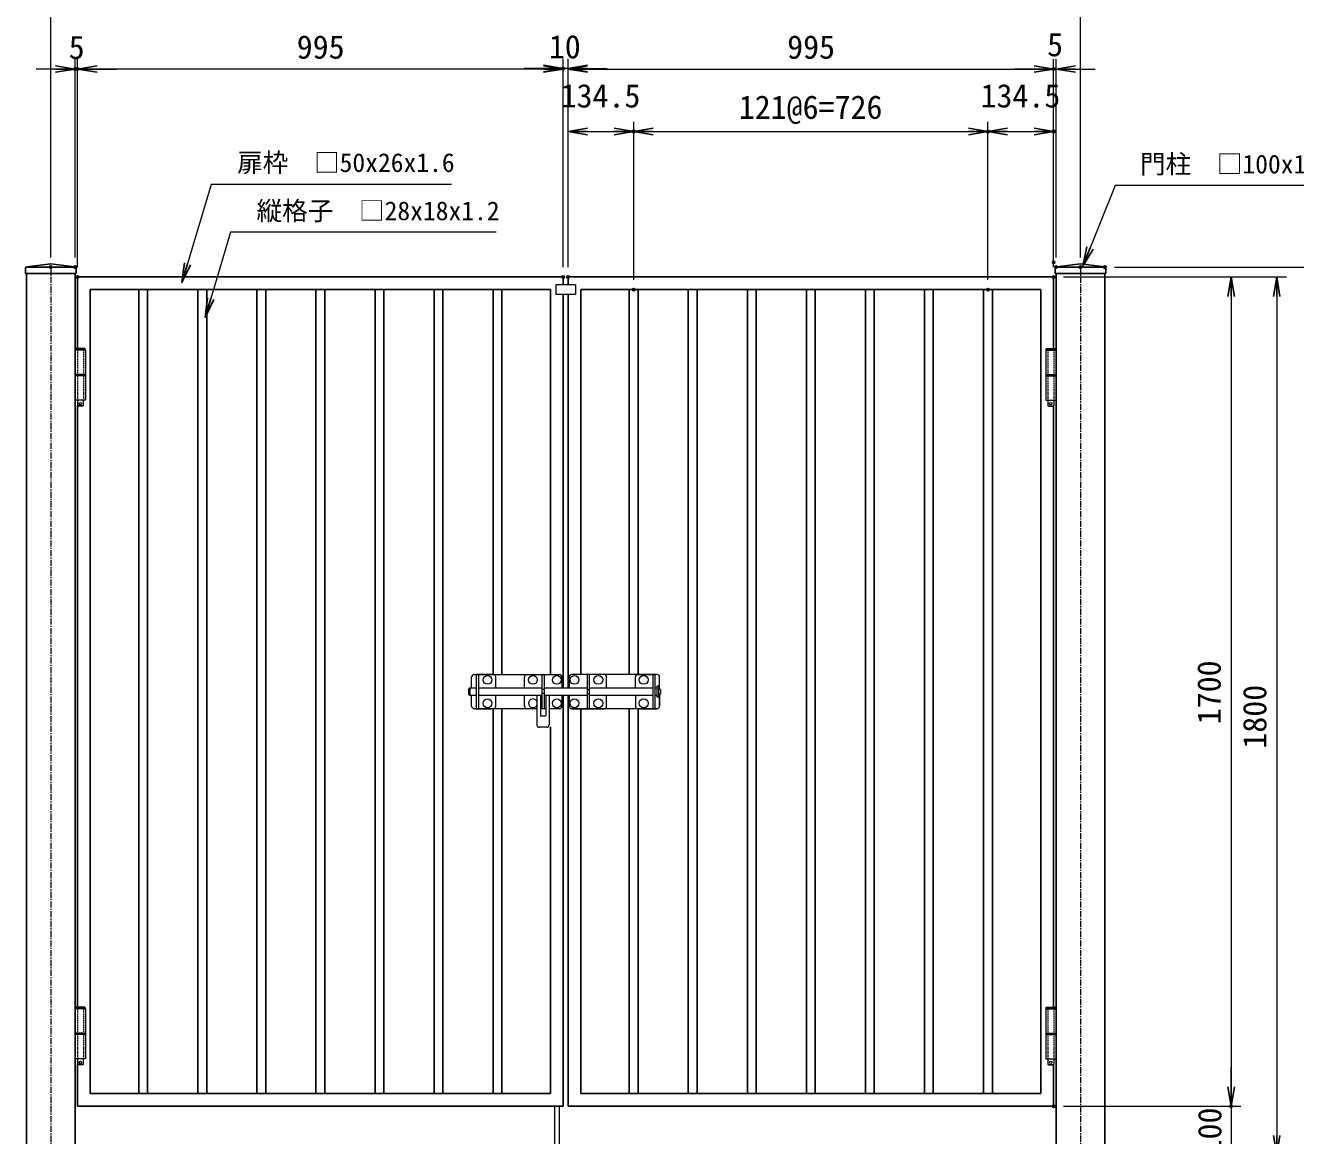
# Model space of a CAD drawing. Units: millimetres, scale not verified. Extents: x -4200 to 4200, y -2970 to 2970.
# Drawn here: x 5 to 2608, y -483 to 1793 of the extents above; entities that cross this region are included whole.
import ezdxf
from ezdxf.enums import TextEntityAlignment as Align

# ---------------------------------------------------------------- set-up
doc = ezdxf.new("R2010")
doc.units = ezdxf.units.MM
doc.header["$LTSCALE"] = 10
doc.header["$PDMODE"] = 32
doc.header["$PDSIZE"] = 5
doc.linetypes.add('USER1', pattern=[2, 1.25, -0.25, 0.25, -0.25])
doc.linetypes.add('USER3', pattern=[0.375, 0.25, -0.125])
for name, color, linetype, lineweight in [('0-2_D-STR1', 1, 'Continuous', 25), ('0-4_D-STR-DIM', 7, 'Continuous', 13), ('0-7_D-BMK', 2, 'USER1', 13), ('0-8_D-STR3', 3, 'Continuous', 13), ('0-B_D-STR-TXT', 7, 'Continuous', 13)]:
    doc.layers.add(name, color=color, linetype=linetype, lineweight=lineweight)
doc.layers.add('0-5_0', color=7, linetype='Continuous')
doc.layers.add('0-6_DEFPOINTS', color=7, linetype='Continuous')
doc.styles.add('ＭＳ ゴシック', font='')
doc.styles.get('ＭＳ ゴシック').set_extended_font_data('MS Gothic')

# ---------------------------------------------------------------- blocks, each defined once
blk = doc.blocks.new('_Open')
at = {"layer": '0-5_0'}
blk.add_line((-10, 1.667), (0, 0), dxfattribs=at)
blk.add_lwpolyline([(-10, -1.667), (0, 0), (-10, 0)], dxfattribs=at)

msp = doc.modelspace()

# ---------------------------------------------------------------- linework, layer by layer
at = {"layer": '0-2_D-STR1'}
for p, q in [((7.48, 1297.79), (56.7, 1304.42)), ((56.7, 1304.42), (105.93, 1297.79)), ((2117.47, 1297.79), (2166.7, 1304.42)), ((2166.7, 1304.42), (2215.93, 1297.79)), ((4.7, 1294.62), (4.7, 1284.42)), ((4.7, 1284.42), (108.7, 1284.42)), ((6.3, 1284.42), (6.3, 1284.42)), ((6.7, 1284.42), (6.7, -972.58)), ((8.7, 1297.42), (104.7, 1297.42)), ((106.7, 1284.42), (106.7, -972.58)), ((108.7, 1294.62), (108.7, 1284.42)), ((1106.7, 1277.42), (111.7, 1277.42)), ((111.7, 1277.42), (111.7, 1130.42)), ((1106.7, 1277.42), (1106.7, 1261.42)), ((2111.7, 1277.42), (1116.7, 1277.42)), ((1116.7, 1277.42), (1116.7, 1261.42)), ((2111.7, 1277.42), (2111.7, 1130.42)), ((2114.7, 1294.62), (2114.7, 1284.42)), ((2114.7, 1284.42), (2218.7, 1284.42)), ((2116.7, 1284.42), (2116.7, -972.58)), ((2118.7, 1297.42), (2214.7, 1297.42)), ((2216.7, 1284.42), (2216.7, -972.58)), ((2218.7, 1294.62), (2218.7, 1284.42)), ((1080.7, 1251.42), (137.7, 1251.42)), ((137.7, 1251.42), (137.7, -396.58)), ((237.2, 1251.42), (237.2, -396.58)), ((255.2, 1251.42), (255.2, -396.58)), ((358.2, 1251.42), (358.2, -396.58)), ((376.2, 1251.42), (376.2, -396.58)), ((479.2, 1251.42), (479.2, -396.58)), ((497.2, 1251.42), (497.2, -396.58)), ((600.2, 1251.42), (600.2, -396.58)), ((618.2, 1251.42), (618.2, -396.58)), ((721.2, 1251.42), (721.2, -396.58)), ((739.2, 1251.42), (739.2, -396.58)), ((842.2, 1251.42), (842.2, -396.58)), ((860.2, 1251.42), (860.2, -396.58)), ((963.2, 1251.42), (963.2, 462.42)), ((981.2, 1251.42), (981.2, 462.42)), ((1080.7, 1251.42), (1080.7, 462.42)), ((1142.7, 1251.42), (1142.7, 462.42)), ((2085.7, 1251.42), (1142.7, 1251.42)), ((1242.2, 1251.42), (1242.2, 462.42)), ((1260.2, 1251.42), (1260.2, 462.42)), ((1363.2, 1251.42), (1363.2, -396.58)), ((1381.2, 1251.42), (1381.2, -396.58)), ((1484.2, 1251.42), (1484.2, -396.58)), ((1502.2, 1251.42), (1502.2, -396.58)), ((1605.2, 1251.42), (1605.2, -396.58)), ((1623.2, 1251.42), (1623.2, -396.58)), ((1726.2, 1251.42), (1726.2, -396.58)), ((1744.2, 1251.42), (1744.2, -396.58)), ((1847.2, 1251.42), (1847.2, -396.58)), ((1865.2, 1251.42), (1865.2, -396.58)), ((1968.2, 1251.42), (1968.2, -396.58)), ((1986.2, 1251.42), (1986.2, -396.58)), ((2085.7, 1251.42), (2085.7, -396.58)), ((1106.7, 1241.42), (1106.7, 435.42)), ((1116.7, 1241.42), (1116.7, 435.42)), ((111.7, 1013.42), (111.7, -219.58)), ((2111.7, 1013.42), (2111.7, -219.58)), ((1106.7, 419.42), (1106.7, -422.58)), ((1116.7, 419.42), (1116.7, -422.58)), ((963.2, 392.42), (963.2, -396.58)), ((981.2, 392.42), (981.2, -396.58)), ((1142.7, 392.42), (1142.7, -396.58)), ((1242.2, 392.42), (1242.2, -396.58)), ((1260.2, 392.42), (1260.2, -396.58)), ((1080.7, 355.24), (1080.7, -396.58)), ((111.7, -336.58), (111.7, -422.58)), ((2111.7, -336.58), (2111.7, -422.58)), ((1080.7, -396.58), (137.7, -396.58)), ((2085.7, -396.58), (1142.7, -396.58)), ((1106.7, -422.58), (111.7, -422.58)), ((2111.7, -422.58), (1116.7, -422.58))]:
    msp.add_line(p, q, dxfattribs=at)
for centre, start, end in [((7.9, 1294.62), 97.6668, 180), ((105.5, 1294.62), 0, 82.3332), ((2117.9, 1294.62), 97.6668, 180), ((2215.5, 1294.62), 0, 82.3332)]:
    msp.add_arc(centre, 3.2, start, end, dxfattribs=at)
at = {"layer": '0-4_D-STR-DIM'}
for p, q in [((56.7, 1317.42), (56.7, 1836.1)), ((2166.7, 1317.42), (2166.7, 1836.1)), ((106.7, 1317.42), (106.7, 1723.42)), ((111.7, 1297.42), (111.7, 1723.42)), ((111.7, 1297.42), (111.7, 1723.42)), ((1106.7, 1297.42), (1106.7, 1724.39)), ((1106.7, 1297.42), (1106.7, 1723.42)), ((1116.7, 1297.42), (1116.7, 1724.39)), ((1116.7, 1297.42), (1116.7, 1723.42)), ((2111.7, 1297.42), (2111.7, 1723.42)), ((2111.7, 1327.42), (2111.7, 1723.42)), ((2116.7, 1317.42), (2116.7, 1723.42)), ((66.7, 1703.42), (26.7, 1703.42)), ((111.7, 1703.42), (106.7, 1703.42)), ((1066.7, 1703.42), (151.7, 1703.42)), ((151.7, 1703.42), (191.7, 1703.42)), ((1066.7, 1704.39), (1026.7, 1704.39)), ((1116.7, 1704.39), (1106.7, 1704.39)), ((1156.7, 1704.39), (1196.7, 1704.39)), ((1156.7, 1703.42), (2071.7, 1703.42)), ((2071.7, 1703.42), (2031.7, 1703.42)), ((2116.7, 1703.42), (2111.7, 1703.42)), ((2156.7, 1703.42), (2196.7, 1703.42)), ((1116.7, 1297.42), (1116.7, 1595.44)), ((1251.2, 1271.42), (1251.2, 1595.44)), ((1251.2, 1271.42), (1251.2, 1595.44)), ((1977.2, 1271.42), (1977.2, 1595.44)), ((1977.2, 1271.42), (1977.2, 1595.44)), ((2111.7, 1297.42), (2111.7, 1595.44)), ((1156.7, 1575.44), (1211.2, 1575.44)), ((1291.2, 1575.44), (1937.2, 1575.44)), ((2017.2, 1575.44), (2071.7, 1575.44)), ((2131.7, 1277.42), (2588.96, 1277.42)), ((2131.7, 1277.42), (2495.45, 1277.42)), ((2236.7, 1297.42), (2715.08, 1297.42)), ((2236.7, 1297.42), (2850.82, 1297.42)), ((2475.45, 1237.42), (2475.45, -382.58)), ((2568.96, 1237.42), (2568.96, -482.58)), ((2475.45, -382.58), (2475.45, -342.58)), ((2131.7, -422.58), (2495.45, -422.58)), ((2131.7, -422.58), (2495.45, -422.58)), ((2475.45, -422.58), (2475.45, -522.58))]:
    msp.add_line(p, q, dxfattribs=at)
at = {"layer": '0-6_DEFPOINTS'}
for p in [(106.7, 1703.42), (111.7, 1703.42), (1106.7, 1704.39), (2111.7, 1703.42), (1251.2, 1575.44), (1977.2, 1575.44), (2111.7, 1575.44), (2111.7, 1307.42), (56.7, 1297.42), (106.7, 1297.42), (111.7, 1277.42), (111.7, 1277.42), (1106.7, 1277.42), (1106.7, 1277.42), (1116.7, 1277.42), (2111.7, 1277.42), (2111.7, 1277.42), (2111.7, 1277.42), (2116.7, 1297.42), (2166.7, 1297.42), (2216.7, 1297.42), (1251.2, 1251.42), (1977.2, 1251.42), (2111.7, -422.58), (2475.45, -422.58)]:
    msp.add_point(p, dxfattribs=at)
at = {"layer": '0-7_D-BMK'}
for p, q in [((56.7, 1297.42), (56.7, -985.58)), ((2166.7, 1297.42), (2166.7, -985.58))]:
    msp.add_line(p, q, dxfattribs=at)
at = {"layer": '0-8_D-STR3'}
for p, q in [((1131.7, 1261.42), (1131.7, 1241.42)), ((1131.7, 1241.42), (1091.7, 1241.42)), ((127.87, 1127.42), (106.7, 1127.42)), ((106.7, 1127.42), (106.7, 1024.42)), ((107.4, 1129.42), (107.4, 1127.42)), ((126.4, 1130.42), (108.4, 1130.42)), ((127.4, 1129.42), (126.4, 1130.42)), ((127.4, 1129.42), (127.4, 1127.42)), ((127.87, 1127.42), (127.87, 1024.42)), ((2095.53, 1127.42), (2095.53, 1024.42)), ((2095.53, 1127.42), (2116.7, 1127.42)), ((2096, 1129.42), (2097, 1130.42)), ((2096, 1129.42), (2096, 1127.42)), ((2097, 1130.42), (2115, 1130.42)), ((2116, 1129.42), (2116, 1127.42)), ((2116.7, 1127.42), (2116.7, 1024.42)), ((127.87, 1077.42), (106.7, 1077.42)), ((127.87, 1074.42), (106.7, 1074.42)), ((2095.53, 1077.42), (2116.7, 1077.42)), ((2095.53, 1074.42), (2116.7, 1074.42)), ((127.87, 1024.42), (106.7, 1024.42)), ((111.4, 1024.42), (111.4, 1013.42)), ((123.4, 1024.42), (123.4, 1013.42)), ((2095.53, 1024.42), (2116.7, 1024.42)), ((2100, 1024.42), (2100, 1013.42)), ((2112, 1024.42), (2112, 1013.42)), ((112.4, 1012.42), (111.4, 1013.42)), ((123.4, 1013.42), (111.4, 1013.42)), ((122.4, 1012.42), (112.4, 1012.42)), ((123.4, 1013.42), (122.4, 1012.42)), ((2100, 1013.42), (2101, 1012.42)), ((2100, 1013.42), (2112, 1013.42)), ((2101, 1012.42), (2111, 1012.42)), ((2111, 1012.42), (2112, 1013.42)), ((919.2, 435.42), (919.2, 457.42)), ((924.2, 462.42), (1099.2, 462.42)), ((933.2, 462.42), (933.2, 392.42)), ((968.7, 435.42), (968.7, 457.42)), ((1027.7, 435.42), (1027.7, 457.42)), ((1032.7, 462.42), (1067.7, 462.42)), ((1063.2, 462.42), (1063.2, 392.42)), ((1067.7, 462.42), (1067.7, 392.42)), ((1104.2, 457.42), (1104.2, 435.42)), ((1119.2, 457.42), (1119.2, 435.42)), ((1299.2, 462.42), (1124.2, 462.42)), ((1160.2, 462.42), (1160.2, 392.42)), ((1195.7, 435.42), (1195.7, 457.42)), ((1254.7, 435.42), (1254.7, 457.42)), ((1259.7, 462.42), (1294.7, 462.42)), ((1290.2, 462.42), (1290.2, 392.42)), ((1294.7, 462.42), (1294.7, 392.42)), ((1304.2, 432.65), (1304.2, 457.42)), ((915.2, 435.42), (913.2, 433.42)), ((913.2, 421.42), (913.2, 433.42)), ((915.2, 419.42), (913.2, 421.42)), ((915.2, 435.42), (915.2, 419.42)), ((915.45, 435.42), (928.7, 435.42)), ((928.7, 419.42), (915.45, 419.42)), ((919.2, 397.42), (919.2, 419.42)), ((933.2, 435.42), (1063.2, 435.42)), ((1063.2, 419.42), (933.2, 419.42)), ((968.7, 397.42), (968.7, 419.42)), ((1027.7, 397.42), (1027.7, 419.42)), ((1052.95, 419.42), (1052.95, 359.42)), ((1059.95, 419.42), (1059.95, 378.42)), ((1067.7, 431.42), (1063.2, 431.42)), ((1067.7, 423.42), (1063.2, 423.42)), ((1067.7, 435.42), (1155.7, 435.42)), ((1155.7, 419.42), (1067.7, 419.42)), ((1070.95, 419.42), (1070.95, 378.42)), ((1077.95, 419.42), (1077.95, 359.42)), ((1104.2, 419.42), (1104.2, 397.42)), ((1119.2, 419.42), (1119.2, 397.42)), ((1119.2, 397.42), (1119.2, 419.42)), ((1155.7, 431.42), (1160.2, 431.42)), ((1155.7, 423.42), (1160.2, 423.42)), ((1160.2, 435.42), (1290.2, 435.42)), ((1290.2, 419.42), (1160.2, 419.42)), ((1195.7, 397.42), (1195.7, 419.42)), ((1254.7, 419.42), (1254.7, 397.42)), ((1298.45, 438.42), (1298.45, 416.42)), ((1298.45, 435.42), (1298.45, 419.42)), ((1302.95, 422.17), (1302.95, 432.67)), ((1303.85, 432.67), (1302.95, 432.67)), ((1303.85, 422.17), (1302.95, 422.17)), ((1304.2, 397.42), (1304.2, 422.19)), ((1304.2, 422.19), (1304.2, 397.42)), ((1306.85, 425.17), (1306.85, 429.67)), ((1052.95, 392.42), (924.2, 392.42)), ((928.7, 392.42), (958.7, 392.42)), ((963.7, 392.42), (929.2, 392.42)), ((1051.7, 392.42), (1032.7, 392.42)), ((1067.7, 392.42), (1059.95, 392.42)), ((1070.95, 392.42), (1059.95, 392.42)), ((1099.2, 392.42), (1077.95, 392.42)), ((1124.2, 392.42), (1190.7, 392.42)), ((1299.2, 392.42), (1124.2, 392.42)), ((1152.7, 392.42), (1163.45, 392.42)), ((1155.7, 392.42), (1163.45, 392.42)), ((1170.45, 392.42), (1186.95, 392.42)), ((1259.7, 392.42), (1299.2, 392.42)), ((1294.7, 392.42), (1264.7, 392.42)), ((1069.95, 377.42), (1060.95, 377.42)), ((1072.95, 354.42), (1057.95, 354.42)), ((127.87, -222.58), (106.7, -222.58)), ((106.7, -222.58), (106.7, -325.58)), ((107.4, -220.58), (107.4, -222.58)), ((126.4, -219.58), (108.4, -219.58)), ((127.4, -220.58), (126.4, -219.58)), ((127.4, -220.58), (127.4, -222.58)), ((127.87, -222.58), (127.87, -325.58)), ((2095.53, -222.58), (2095.53, -325.58)), ((2095.53, -222.58), (2116.7, -222.58)), ((2096, -220.58), (2097, -219.58)), ((2096, -220.58), (2096, -222.58)), ((2097, -219.58), (2115, -219.58)), ((2116, -220.58), (2116, -222.58)), ((2116.7, -222.58), (2116.7, -325.58)), ((127.87, -272.58), (106.7, -272.58)), ((127.87, -275.58), (106.7, -275.58)), ((2095.53, -272.58), (2116.7, -272.58)), ((2095.53, -275.58), (2116.7, -275.58)), ((127.87, -325.58), (106.7, -325.58)), ((111.4, -325.58), (111.4, -336.58)), ((112.4, -337.58), (111.4, -336.58)), ((123.4, -336.58), (111.4, -336.58)), ((122.4, -337.58), (112.4, -337.58)), ((123.4, -336.58), (122.4, -337.58)), ((123.4, -325.58), (123.4, -336.58)), ((2095.53, -325.58), (2116.7, -325.58)), ((2100, -325.58), (2100, -336.58)), ((2100, -336.58), (2101, -337.58)), ((2100, -336.58), (2112, -336.58)), ((2101, -337.58), (2111, -337.58)), ((2111, -337.58), (2112, -336.58)), ((2112, -325.58), (2112, -336.58)), ((1088.7, -422.58), (1088.7, -539.64)), ((1098.7, -422.58), (1098.7, -539.64))]:
    msp.add_line(p, q, dxfattribs=at)
at = {"layer": '0-8_D-STR3', "linetype": 'USER3'}
for p, q in [((111.2, 1127.42), (111.2, 1024.42)), ((123.6, 1127.42), (123.6, 1024.42)), ((2099.8, 1127.42), (2099.8, 1024.42)), ((2112.2, 1127.42), (2112.2, 1024.42)), ((111.2, -222.58), (111.2, -325.58)), ((123.6, -222.58), (123.6, -325.58)), ((2099.8, -222.58), (2099.8, -325.58)), ((2112.2, -222.58), (2112.2, -325.58))]:
    msp.add_line(p, q, dxfattribs=at)
at = {"layer": '0-8_D-STR3'}
for points in [[(1131.7, 1261.42), (1091.7, 1261.42), (1091.7, 1241.42)], [(108.4, 1130.42), (107.4, 1129.42), (127.4, 1129.42)], [(2115, 1130.42), (2116, 1129.42), (2096, 1129.42)], [(963.7, 462.42), (928.7, 462.42), (928.7, 392.42)], [(1190.7, 462.42), (1155.7, 462.42), (1155.7, 392.42)], [(1294.7, 435.42), (1298.45, 435.42), (1298.45, 419.42), (1294.7, 419.42)], [(1298.45, 416.42), (1302.95, 416.42), (1302.95, 438.42), (1298.45, 438.42)], [(108.4, -219.58), (107.4, -220.58), (127.4, -220.58)], [(2115, -219.58), (2116, -220.58), (2096, -220.58)]]:
    msp.add_lwpolyline(points, dxfattribs=at)
for centre, radius in [((117.4, 1017.42), 2.5), ((2106, 1017.42), 2.5), ((951.7, 451.42), 9), ((1044.7, 451.42), 9), ((1093.7, 451.42), 9), ((1129.7, 451.42), 9), ((1178.7, 451.42), 9), ((1271.7, 451.42), 9), ((951.7, 403.42), 9), ((1093.7, 403.42), 9), ((1129.7, 403.42), 9), ((1178.7, 403.42), 9), ((1271.7, 403.42), 9), ((117.4, -332.58), 2.5), ((2106, -332.58), 2.5)]:
    msp.add_circle(centre, radius, dxfattribs=at)
for centre, radius, start, end in [((924.2, 457.42), 5, 90, 180), ((963.7, 457.42), 5, 0, 90), ((1032.7, 457.42), 5, 90, 180), ((1099.2, 457.42), 5, 0, 90), ((1124.2, 457.42), 5, 90, 180), ((1190.7, 457.42), 5, 0, 90), ((1259.7, 457.42), 5, 90, 180), ((1299.2, 457.42), 5, 0, 90), ((1303.85, 429.67), 3, 0, 90), ((1303.85, 425.17), 3, 270, 0), ((924.2, 397.42), 5, 180, 270), ((963.7, 397.42), 5, 270, 0), ((1032.7, 397.42), 5, 180, 270), ((1044.7, 403.42), 9, 23.55646, 336.44354), ((1099.2, 397.42), 5, 270, 0), ((1124.2, 397.42), 5, 180, 270), ((1124.2, 397.42), 5, 180, 270), ((1190.7, 397.42), 5, 270, 0), ((1259.7, 397.42), 5, 180, 270), ((1299.2, 397.42), 5, 270, 0), ((1299.2, 397.42), 5, 270, 0), ((1060.95, 378.42), 1, 180, 270), ((1069.95, 378.42), 1, 270, 0), ((1057.95, 359.42), 5, 180, 270), ((1072.95, 359.42), 5, 270, 0)]:
    msp.add_arc(centre, radius, start, end, dxfattribs=at)
at = {"layer": '0-B_D-STR-TXT'}
for points in [[(877.59, 1467.01), (385.04, 1467.01), (326.1, 1267.65)], [(2779.63, 1464.6), (2237.74, 1464.6), (2172.18, 1301.42)], [(969.27, 1369.02), (424.74, 1369.02), (373.71, 1196.41)]]:
    msp.add_lwpolyline(points, dxfattribs=at)

# ---------------------------------------------------------------- block references
at = {"layer": '0-4_D-STR-DIM', "xscale": 4, "yscale": 4}
for p in [(106.7, 1703.42), (1106.7, 1704.39), (1106.7, 1703.42), (2111.7, 1703.42), (2111.7, 1703.42), (1251.2, 1575.44), (1977.2, 1575.44), (2111.7, 1575.44)]:
    msp.add_blockref('_Open', p, dxfattribs=at)
for p, rotation in [((111.7, 1703.42), 180), ((111.7, 1703.42), 180), ((1116.7, 1704.39), 180), ((1116.7, 1703.42), 180), ((2116.7, 1703.42), 180), ((1116.7, 1575.44), 180), ((1251.2, 1575.44), 180), ((1977.2, 1575.44), 180), ((2475.45, 1277.42), 90), ((2568.96, 1277.42), 90), ((2475.45, -422.58), 270), ((2475.45, -422.58), 270), ((2568.96, -522.58), 270)]:
    msp.add_blockref('_Open', p, dxfattribs=dict(at, rotation=rotation))
at = {"layer": '0-B_D-STR-TXT', "xscale": 4, "yscale": 4}
for p, rotation in [((2171.44, 1299.56), 248.11184), ((325.53, 1265.73), 253.52891), ((373.14, 1194.5), 253.52891)]:
    msp.add_blockref('_Open', p, dxfattribs=dict(at, rotation=rotation))

# ---------------------------------------------------------------- texts
at = {"layer": '0-4_D-STR-DIM', "style": 'ＭＳ ゴシック'}
for s, p in [('5', (93.48, 1709.65)), ('995', (560.73, 1710.17)), ('10', (1077.3, 1710.71)), ('995', (1565.73, 1710.17)), ('5', (2098.48, 1715.17)), ('134.5', (1101.45, 1610.19)), ('134.5', (1961.95, 1610.19)), ('121@6=726', (1466.58, 1586.88))]:
    msp.add_text(s, height=48.09, dxfattribs=at).set_placement(p, align=Align.BOTTOM_LEFT)
for s, p in [('1700', (2468.71, 360.52)), ('1800', (2562.21, 310.52)), ('100', (2470.07, -523.23))]:
    msp.add_text(s, height=48.09, rotation=90, dxfattribs=at).set_placement(p, align=Align.BOTTOM_LEFT)
at = {"layer": '0-B_D-STR-TXT', "style": 'ＭＳ ゴシック'}
for s, p in [('扉枠\u3000□50x26x1.6', (438.61, 1480.88)), ('門柱\u3000□100x100x3.2', (2288.67, 1477.87)), ('縦格子\u3000□28x18x1.2', (478.3, 1382.08))]:
    msp.add_text(s, height=38.49, dxfattribs=at).set_placement(p, align=Align.BOTTOM_LEFT)

doc.saveas('drawing.dxf')
